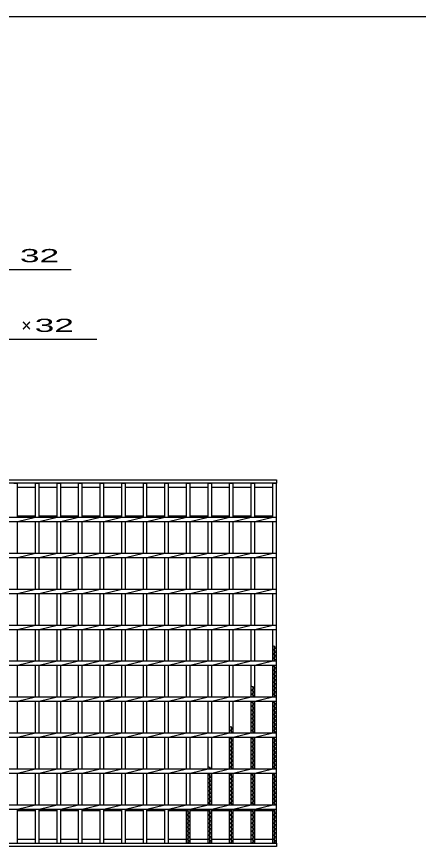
# Model space of a CAD drawing. Units: millimetres, scale not verified. Extents: x -1820 to 1731, y -1282 to 1054.
# Drawn here: x -785 to -227, y -101 to 1054 of the extents above; entities that cross this region are included whole.
import ezdxf
from ezdxf.enums import TextEntityAlignment as Align

# ---------------------------------------------------------------- set-up
doc = ezdxf.new("R2010")
doc.units = ezdxf.units.MM
doc.header["$LTSCALE"] = 10
for name, color, linetype, lineweight in [('0_2', 150, 'Continuous', 25), ('16', 3, 'Continuous', 25), ('22', 4, 'Continuous', 25)]:
    doc.layers.add(name, color=color, linetype=linetype, lineweight=lineweight)
doc.styles.add('ベクトル', font='')
doc.styles.get('ベクトル').set_extended_font_data('ベクトル')

msp = doc.modelspace()

# ---------------------------------------------------------------- linework, layer by layer
at = {"layer": '0_2'}
msp.add_line((-1729, 1053.5), (1731, 1053.5), dxfattribs=at)
at = {"layer": '16'}
for p, q in [((-1419, 409), (-424, 409)), ((-424, 404.5), (-1419, 404.5)), ((-789, 404.5), (-784, 404.5)), ((-784, 357), (-784, 404.5)), ((-759, 357), (-759, 404.5)), ((-759, 404.5), (-754, 404.5)), ((-754, 357), (-754, 404.5)), ((-729, 357), (-729, 404.5)), ((-729, 404.5), (-724, 404.5)), ((-724, 357), (-724, 404.5)), ((-699, 357), (-699, 404.5)), ((-699, 404.5), (-694, 404.5)), ((-694, 357), (-694, 404.5)), ((-669, 357), (-669, 404.5)), ((-669, 404.5), (-664, 404.5)), ((-664, 357), (-664, 404.5)), ((-639, 357), (-639, 404.5)), ((-639, 404.5), (-634, 404.5)), ((-634, 357), (-634, 404.5)), ((-609, 357), (-609, 404.5)), ((-609, 404.5), (-604, 404.5)), ((-604, 357), (-604, 404.5)), ((-579, 357), (-579, 404.5)), ((-579, 404.5), (-574, 404.5)), ((-574, 357), (-574, 404.5)), ((-549, 357), (-549, 404.5)), ((-549, 404.5), (-544, 404.5)), ((-544, 357), (-544, 404.5)), ((-519, 357), (-519, 404.5)), ((-519, 404.5), (-514, 404.5)), ((-514, 357), (-514, 404.5)), ((-489, 357), (-489, 404.5)), ((-489, 404.5), (-484, 404.5)), ((-484, 357), (-484, 404.5)), ((-459, 357), (-459, 404.5)), ((-459, 404.5), (-454, 404.5)), ((-454, 357), (-454, 404.5)), ((-429, 357), (-429, 404.5)), ((-429, 404.5), (-424, 404.5)), ((-424, 409), (-424, 404.5)), ((-424, -96.5), (-424, 404.5)), ((-784, 399), (-759, 399)), ((-754, 399), (-729, 399)), ((-724, 399), (-699, 399)), ((-694, 399), (-669, 399)), ((-664, 399), (-639, 399)), ((-634, 399), (-609, 399)), ((-604, 399), (-579, 399)), ((-574, 399), (-549, 399)), ((-544, 399), (-519, 399)), ((-514, 399), (-489, 399)), ((-484, 399), (-459, 399)), ((-454, 399), (-429, 399)), ((-784, 359), (-759, 359)), ((-754, 359), (-729, 359)), ((-724, 359), (-699, 359)), ((-694, 359), (-669, 359)), ((-664, 359), (-639, 359)), ((-634, 359), (-609, 359)), ((-604, 359), (-579, 359)), ((-574, 359), (-549, 359)), ((-544, 359), (-519, 359)), ((-514, 359), (-489, 359)), ((-484, 359), (-459, 359)), ((-454, 359), (-429, 359)), ((-1419, 357), (-424, 357)), ((-1419, 351), (-424, 351)), ((-784, 351), (-759, 357)), ((-784, 307), (-784, 351)), ((-759, 307), (-759, 351)), ((-754, 351), (-729, 357)), ((-754, 307), (-754, 351)), ((-729, 307), (-729, 351)), ((-724, 351), (-699, 357)), ((-724, 307), (-724, 351)), ((-699, 307), (-699, 351)), ((-694, 351), (-669, 357)), ((-694, 307), (-694, 351)), ((-669, 307), (-669, 351)), ((-664, 351), (-639, 357)), ((-664, 307), (-664, 351)), ((-639, 307), (-639, 351)), ((-634, 351), (-609, 357)), ((-634, 307), (-634, 351)), ((-609, 307), (-609, 351)), ((-604, 351), (-579, 357)), ((-604, 307), (-604, 351)), ((-579, 307), (-579, 351)), ((-574, 351), (-549, 357)), ((-574, 307), (-574, 351)), ((-549, 307), (-549, 351)), ((-544, 351), (-519, 357)), ((-544, 307), (-544, 351)), ((-519, 307), (-519, 351)), ((-514, 351), (-489, 357)), ((-514, 307), (-514, 351)), ((-489, 307), (-489, 351)), ((-484, 351), (-459, 357)), ((-484, 307), (-484, 351)), ((-459, 307), (-459, 351)), ((-454, 351), (-429, 357)), ((-454, 307), (-454, 351)), ((-429, 307), (-429, 351)), ((-424, 351), (-424, 357)), ((-1419, 307), (-424, 307)), ((-1419, 301), (-424, 301)), ((-784, 301), (-759, 307)), ((-784, 257), (-784, 301)), ((-759, 257), (-759, 301)), ((-754, 301), (-729, 307)), ((-754, 257), (-754, 301)), ((-729, 257), (-729, 301)), ((-724, 301), (-699, 307)), ((-724, 257), (-724, 301)), ((-699, 257), (-699, 301)), ((-694, 301), (-669, 307)), ((-694, 257), (-694, 301)), ((-669, 257), (-669, 301)), ((-664, 301), (-639, 307)), ((-664, 257), (-664, 301)), ((-639, 257), (-639, 301)), ((-634, 301), (-609, 307)), ((-634, 257), (-634, 301)), ((-609, 257), (-609, 301)), ((-604, 301), (-579, 307)), ((-604, 257), (-604, 301)), ((-579, 257), (-579, 301)), ((-574, 301), (-549, 307)), ((-574, 257), (-574, 301)), ((-549, 257), (-549, 301)), ((-544, 301), (-519, 307)), ((-544, 257), (-544, 301)), ((-519, 257), (-519, 301)), ((-514, 301), (-489, 307)), ((-514, 257), (-514, 301)), ((-489, 257), (-489, 301)), ((-484, 301), (-459, 307)), ((-484, 257), (-484, 301)), ((-459, 257), (-459, 301)), ((-454, 301), (-429, 307)), ((-454, 257), (-454, 301)), ((-429, 257), (-429, 301)), ((-424, 301), (-424, 307)), ((-1419, 257), (-424, 257)), ((-784, 251), (-759, 257)), ((-754, 251), (-729, 257)), ((-724, 251), (-699, 257)), ((-694, 251), (-669, 257)), ((-664, 251), (-639, 257)), ((-634, 251), (-609, 257)), ((-604, 251), (-579, 257)), ((-574, 251), (-549, 257)), ((-544, 251), (-519, 257)), ((-514, 251), (-489, 257)), ((-484, 251), (-459, 257)), ((-454, 251), (-429, 257)), ((-424, 251), (-424, 257)), ((-1419, 251), (-424, 251)), ((-784, 207), (-784, 251)), ((-759, 207), (-759, 251)), ((-754, 207), (-754, 251)), ((-729, 207), (-729, 251)), ((-724, 207), (-724, 251)), ((-699, 207), (-699, 251)), ((-694, 207), (-694, 251)), ((-669, 207), (-669, 251)), ((-664, 207), (-664, 251)), ((-639, 207), (-639, 251)), ((-634, 207), (-634, 251)), ((-609, 207), (-609, 251)), ((-604, 207), (-604, 251)), ((-579, 207), (-579, 251)), ((-574, 207), (-574, 251)), ((-549, 207), (-549, 251)), ((-544, 207), (-544, 251)), ((-519, 207), (-519, 251)), ((-514, 207), (-514, 251)), ((-489, 207), (-489, 251)), ((-484, 207), (-484, 251)), ((-459, 207), (-459, 251)), ((-454, 207), (-454, 251)), ((-429, 207), (-429, 251)), ((-1419, 207), (-424, 207)), ((-1419, 201), (-424, 201)), ((-784, 201), (-759, 207)), ((-784, 157), (-784, 201)), ((-759, 157), (-759, 201)), ((-754, 201), (-729, 207)), ((-754, 157), (-754, 201)), ((-729, 157), (-729, 201)), ((-724, 201), (-699, 207)), ((-724, 157), (-724, 201)), ((-699, 157), (-699, 201)), ((-694, 201), (-669, 207)), ((-694, 157), (-694, 201)), ((-669, 157), (-669, 201)), ((-664, 201), (-639, 207)), ((-664, 157), (-664, 201)), ((-639, 157), (-639, 201)), ((-634, 201), (-609, 207)), ((-634, 157), (-634, 201)), ((-609, 157), (-609, 201)), ((-604, 201), (-579, 207)), ((-604, 157), (-604, 201)), ((-579, 157), (-579, 201)), ((-574, 201), (-549, 207)), ((-574, 157), (-574, 201)), ((-549, 157), (-549, 201)), ((-544, 201), (-519, 207)), ((-544, 157), (-544, 201)), ((-519, 157), (-519, 201)), ((-514, 201), (-489, 207)), ((-514, 157), (-514, 201)), ((-489, 157), (-489, 201)), ((-484, 201), (-459, 207)), ((-484, 157), (-484, 201)), ((-459, 157), (-459, 201)), ((-454, 201), (-429, 207)), ((-454, 157), (-454, 201)), ((-429, 157), (-429, 201)), ((-424, 201), (-424, 207)), ((-424, 175.1), (-429, 177.9)), ((-429, 172.3), (-424, 175.1)), ((-426.5, 157), (-426.5, 177.9)), ((-424, 169.5), (-429, 172.3)), ((-429, 166.7), (-424, 169.5)), ((-424, 163.9), (-429, 166.7)), ((-429, 161.1), (-424, 163.9)), ((-1419, 157), (-424, 157)), ((-1419, 151), (-424, 151)), ((-784, 151), (-759, 157)), ((-784, 107), (-784, 151)), ((-759, 107), (-759, 151)), ((-754, 151), (-729, 157)), ((-754, 107), (-754, 151)), ((-729, 107), (-729, 151)), ((-724, 151), (-699, 157)), ((-724, 107), (-724, 151)), ((-699, 107), (-699, 151)), ((-694, 151), (-669, 157)), ((-694, 107), (-694, 151)), ((-669, 107), (-669, 151)), ((-664, 151), (-639, 157)), ((-664, 107), (-664, 151)), ((-639, 107), (-639, 151)), ((-634, 151), (-609, 157)), ((-634, 107), (-634, 151)), ((-609, 107), (-609, 151)), ((-604, 151), (-579, 157)), ((-604, 107), (-604, 151)), ((-579, 107), (-579, 151)), ((-574, 151), (-549, 157)), ((-574, 107), (-574, 151)), ((-549, 107), (-549, 151)), ((-544, 151), (-519, 157)), ((-544, 107), (-544, 151)), ((-519, 107), (-519, 151)), ((-514, 151), (-489, 157)), ((-514, 107), (-514, 151)), ((-489, 107), (-489, 151)), ((-484, 151), (-459, 157)), ((-484, 107), (-484, 151)), ((-459, 107), (-459, 151)), ((-454, 151), (-429, 157)), ((-454, 107), (-454, 151)), ((-424, 158.3), (-429, 161.1)), ((-429, 107), (-429, 151)), ((-429, 149.9), (-427.04, 151)), ((-426.5, 107), (-426.5, 151)), ((-426.32, 157), (-424, 158.3)), ((-424, 151), (-424, 157)), ((-424, 147.1), (-429, 149.9)), ((-429, 144.3), (-424, 147.1)), ((-424, 141.5), (-429, 144.3)), ((-429, 138.7), (-424, 141.5)), ((-424, 135.9), (-429, 138.7)), ((-429, 133.1), (-424, 135.9)), ((-424, 130.3), (-429, 133.1)), ((-429, 127.5), (-424, 130.3)), ((-424, 124.7), (-429, 127.5)), ((-454, 119.1), (-459, 121.9)), ((-459, 116.3), (-454, 119.1)), ((-454, 113.5), (-459, 116.3)), ((-456.5, 107), (-456.5, 121.9)), ((-429, 121.9), (-424, 124.7)), ((-424, 119.1), (-429, 121.9)), ((-429, 116.3), (-424, 119.1)), ((-424, 113.5), (-429, 116.3)), ((-1419, 107), (-424, 107)), ((-784, 101), (-759, 107)), ((-754, 101), (-729, 107)), ((-724, 101), (-699, 107)), ((-694, 101), (-669, 107)), ((-664, 101), (-639, 107)), ((-634, 101), (-609, 107)), ((-604, 101), (-579, 107)), ((-574, 101), (-549, 107)), ((-544, 101), (-519, 107)), ((-514, 101), (-489, 107)), ((-484, 101), (-459, 107)), ((-459, 110.7), (-454, 113.5)), ((-454, 107.9), (-459, 110.7)), ((-455.61, 107), (-454, 107.9)), ((-454, 101), (-429, 107)), ((-429, 110.7), (-424, 113.5)), ((-424, 107.9), (-429, 110.7)), ((-425.61, 107), (-424, 107.9)), ((-424, 101), (-424, 107)), ((-1419, 101), (-424, 101)), ((-784, 57), (-784, 101)), ((-759, 57), (-759, 101)), ((-754, 57), (-754, 101)), ((-729, 57), (-729, 101)), ((-724, 57), (-724, 101)), ((-699, 57), (-699, 101)), ((-694, 57), (-694, 101)), ((-669, 57), (-669, 101)), ((-664, 57), (-664, 101)), ((-639, 57), (-639, 101)), ((-634, 57), (-634, 101)), ((-609, 57), (-609, 101)), ((-604, 57), (-604, 101)), ((-579, 57), (-579, 101)), ((-574, 57), (-574, 101)), ((-549, 57), (-549, 101)), ((-544, 57), (-544, 101)), ((-519, 57), (-519, 101)), ((-514, 57), (-514, 101)), ((-489, 57), (-489, 101)), ((-484, 57), (-484, 101)), ((-459, 57), (-459, 101)), ((-459, 99.5), (-456.32, 101)), ((-454, 96.7), (-459, 99.5)), ((-459, 93.9), (-454, 96.7)), ((-454, 91.1), (-459, 93.9)), ((-456.5, 57), (-456.5, 101)), ((-454, 57), (-454, 101)), ((-429, 57), (-429, 101)), ((-429, 99.5), (-426.32, 101)), ((-424, 96.7), (-429, 99.5)), ((-429, 93.9), (-424, 96.7)), ((-424, 91.1), (-429, 93.9)), ((-426.5, 57), (-426.5, 101)), ((-459, 88.3), (-454, 91.1)), ((-454, 85.5), (-459, 88.3)), ((-459, 82.7), (-454, 85.5)), ((-454, 79.9), (-459, 82.7)), ((-429, 88.3), (-424, 91.1)), ((-424, 85.5), (-429, 88.3)), ((-429, 82.7), (-424, 85.5)), ((-424, 79.9), (-429, 82.7)), ((-459, 77.1), (-454, 79.9)), ((-454, 74.3), (-459, 77.1)), ((-459, 71.5), (-454, 74.3)), ((-454, 68.7), (-459, 71.5)), ((-429, 77.1), (-424, 79.9)), ((-424, 74.3), (-429, 77.1)), ((-429, 71.5), (-424, 74.3)), ((-424, 68.7), (-429, 71.5)), ((-484, 63.1), (-489, 65.9)), ((-489, 60.3), (-484, 63.1)), ((-484, 57.5), (-489, 60.3)), ((-486.5, 57), (-486.5, 65.9)), ((-459, 65.9), (-454, 68.7)), ((-454, 63.1), (-459, 65.9)), ((-459, 60.3), (-454, 63.1)), ((-454, 57.5), (-459, 60.3)), ((-429, 65.9), (-424, 68.7)), ((-424, 63.1), (-429, 65.9)), ((-429, 60.3), (-424, 63.1)), ((-424, 57.5), (-429, 60.3)), ((-1419, 57), (-424, 57)), ((-1419, 51), (-424, 51)), ((-784, 51), (-759, 57)), ((-784, 7), (-784, 51)), ((-759, 7), (-759, 51)), ((-754, 51), (-729, 57)), ((-754, 7), (-754, 51)), ((-729, 7), (-729, 51)), ((-724, 51), (-699, 57)), ((-724, 7), (-724, 51)), ((-699, 7), (-699, 51)), ((-694, 51), (-669, 57)), ((-694, 7), (-694, 51)), ((-669, 7), (-669, 51)), ((-664, 51), (-639, 57)), ((-664, 7), (-664, 51)), ((-639, 7), (-639, 51)), ((-634, 51), (-609, 57)), ((-634, 7), (-634, 51)), ((-609, 7), (-609, 51)), ((-604, 51), (-579, 57)), ((-604, 7), (-604, 51)), ((-579, 7), (-579, 51)), ((-574, 51), (-549, 57)), ((-574, 7), (-574, 51)), ((-549, 7), (-549, 51)), ((-544, 51), (-519, 57)), ((-544, 7), (-544, 51)), ((-519, 7), (-519, 51)), ((-514, 51), (-489, 57)), ((-514, 7), (-514, 51)), ((-489, 7), (-489, 51)), ((-489, 49.1), (-485.61, 51)), ((-484, 46.3), (-489, 49.1)), ((-489, 43.5), (-484, 46.3)), ((-486.5, 7), (-486.5, 51)), ((-484.89, 57), (-484, 57.5)), ((-484, 51), (-459, 57)), ((-484, 7), (-484, 51)), ((-459, 7), (-459, 51)), ((-459, 49.1), (-455.61, 51)), ((-454, 46.3), (-459, 49.1)), ((-459, 43.5), (-454, 46.3)), ((-456.5, 7), (-456.5, 51)), ((-454.89, 57), (-454, 57.5)), ((-454, 51), (-429, 57)), ((-454, 7), (-454, 51)), ((-429, 7), (-429, 51)), ((-429, 49.1), (-425.61, 51)), ((-424, 46.3), (-429, 49.1)), ((-429, 43.5), (-424, 46.3)), ((-426.5, 7), (-426.5, 51)), ((-424.89, 57), (-424, 57.5)), ((-424, 51), (-424, 57)), ((-484, 40.7), (-489, 43.5)), ((-489, 37.9), (-484, 40.7)), ((-484, 35.1), (-489, 37.9)), ((-489, 32.3), (-484, 35.1)), ((-454, 40.7), (-459, 43.5)), ((-459, 37.9), (-454, 40.7)), ((-454, 35.1), (-459, 37.9)), ((-459, 32.3), (-454, 35.1)), ((-424, 40.7), (-429, 43.5)), ((-429, 37.9), (-424, 40.7)), ((-424, 35.1), (-429, 37.9)), ((-429, 32.3), (-424, 35.1)), ((-484, 29.5), (-489, 32.3)), ((-489, 26.7), (-484, 29.5)), ((-484, 23.9), (-489, 26.7)), ((-489, 21.1), (-484, 23.9)), ((-454, 29.5), (-459, 32.3)), ((-459, 26.7), (-454, 29.5)), ((-454, 23.9), (-459, 26.7)), ((-459, 21.1), (-454, 23.9)), ((-424, 29.5), (-429, 32.3)), ((-429, 26.7), (-424, 29.5)), ((-424, 23.9), (-429, 26.7)), ((-429, 21.1), (-424, 23.9)), ((-484, 18.3), (-489, 21.1)), ((-489, 15.5), (-484, 18.3)), ((-484, 12.7), (-489, 15.5)), ((-489, 9.9), (-484, 12.7)), ((-454, 18.3), (-459, 21.1)), ((-459, 15.5), (-454, 18.3)), ((-454, 12.7), (-459, 15.5)), ((-459, 9.9), (-454, 12.7)), ((-424, 18.3), (-429, 21.1)), ((-429, 15.5), (-424, 18.3)), ((-424, 12.7), (-429, 15.5)), ((-429, 9.9), (-424, 12.7)), ((-1419, 7), (-424, 7)), ((-1419, 1), (-424, 1)), ((-784, 1), (-759, 7)), ((-784, -43), (-784, 1)), ((-759, -43), (-759, 1)), ((-754, 1), (-729, 7)), ((-754, -43), (-754, 1)), ((-729, -43), (-729, 1)), ((-724, 1), (-699, 7)), ((-724, -43), (-724, 1)), ((-699, -43), (-699, 1)), ((-694, 1), (-669, 7)), ((-694, -43), (-694, 1)), ((-669, -43), (-669, 1)), ((-664, 1), (-639, 7)), ((-664, -43), (-664, 1)), ((-639, -43), (-639, 1)), ((-634, 1), (-609, 7)), ((-634, -43), (-634, 1)), ((-609, -43), (-609, 1)), ((-604, 1), (-579, 7)), ((-604, -43), (-604, 1)), ((-579, -43), (-579, 1)), ((-574, 1), (-549, 7)), ((-574, -43), (-574, 1)), ((-549, -43), (-549, 1)), ((-544, 1), (-519, 7)), ((-544, -43), (-544, 1)), ((-514, 7.1), (-519, 9.9)), ((-519, -43), (-519, 1)), ((-519, -1.3), (-514.89, 1)), ((-516.5, 7), (-516.5, 9.9)), ((-516.5, -43), (-516.5, 1)), ((-514.18, 7), (-514, 7.1)), ((-514, 1), (-489, 7)), ((-514, -43), (-514, 1)), ((-484, 7.1), (-489, 9.9)), ((-489, -43), (-489, 1)), ((-489, -1.3), (-484.89, 1)), ((-486.5, -43), (-486.5, 1)), ((-484.18, 7), (-484, 7.1)), ((-484, 1), (-459, 7)), ((-484, -43), (-484, 1)), ((-454, 7.1), (-459, 9.9)), ((-459, -43), (-459, 1)), ((-459, -1.3), (-454.89, 1)), ((-456.5, -43), (-456.5, 1)), ((-454.18, 7), (-454, 7.1)), ((-454, 1), (-429, 7)), ((-454, -43), (-454, 1)), ((-424, 7.1), (-429, 9.9)), ((-429, -43), (-429, 1)), ((-429, -1.3), (-424.89, 1)), ((-426.5, -43), (-426.5, 1)), ((-424.18, 7), (-424, 7.1)), ((-424, 1), (-424, 7)), ((-514, -4.1), (-519, -1.3)), ((-519, -6.9), (-514, -4.1)), ((-514, -9.7), (-519, -6.9)), ((-519, -12.5), (-514, -9.7)), ((-484, -4.1), (-489, -1.3)), ((-489, -6.9), (-484, -4.1)), ((-484, -9.7), (-489, -6.9)), ((-489, -12.5), (-484, -9.7)), ((-454, -4.1), (-459, -1.3)), ((-459, -6.9), (-454, -4.1)), ((-454, -9.7), (-459, -6.9)), ((-459, -12.5), (-454, -9.7)), ((-424, -4.1), (-429, -1.3)), ((-429, -6.9), (-424, -4.1)), ((-424, -9.7), (-429, -6.9)), ((-429, -12.5), (-424, -9.7)), ((-514, -15.3), (-519, -12.5)), ((-519, -18.1), (-514, -15.3)), ((-514, -20.9), (-519, -18.1)), ((-519, -23.7), (-514, -20.9)), ((-484, -15.3), (-489, -12.5)), ((-489, -18.1), (-484, -15.3)), ((-484, -20.9), (-489, -18.1)), ((-489, -23.7), (-484, -20.9)), ((-454, -15.3), (-459, -12.5)), ((-459, -18.1), (-454, -15.3)), ((-454, -20.9), (-459, -18.1)), ((-459, -23.7), (-454, -20.9)), ((-424, -15.3), (-429, -12.5)), ((-429, -18.1), (-424, -15.3)), ((-424, -20.9), (-429, -18.1)), ((-429, -23.7), (-424, -20.9)), ((-514, -26.5), (-519, -23.7)), ((-519, -29.3), (-514, -26.5)), ((-514, -32.1), (-519, -29.3)), ((-519, -34.9), (-514, -32.1)), ((-484, -26.5), (-489, -23.7)), ((-489, -29.3), (-484, -26.5)), ((-484, -32.1), (-489, -29.3)), ((-489, -34.9), (-484, -32.1)), ((-454, -26.5), (-459, -23.7)), ((-459, -29.3), (-454, -26.5)), ((-454, -32.1), (-459, -29.3)), ((-459, -34.9), (-454, -32.1)), ((-424, -26.5), (-429, -23.7)), ((-429, -29.3), (-424, -26.5)), ((-424, -32.1), (-429, -29.3)), ((-429, -34.9), (-424, -32.1)), ((-1419, -43), (-424, -43)), ((-784, -49), (-759, -43)), ((-754, -49), (-729, -43)), ((-724, -49), (-699, -43)), ((-694, -49), (-669, -43)), ((-664, -49), (-639, -43)), ((-634, -49), (-609, -43)), ((-604, -49), (-579, -43)), ((-574, -49), (-549, -43)), ((-544, -49), (-519, -43)), ((-514, -37.7), (-519, -34.9)), ((-519, -40.5), (-514, -37.7)), ((-514.54, -43), (-519, -40.5)), ((-514, -49), (-489, -43)), ((-484, -37.7), (-489, -34.9)), ((-489, -40.5), (-484, -37.7)), ((-484.54, -43), (-489, -40.5)), ((-484, -49), (-459, -43)), ((-454, -37.7), (-459, -34.9)), ((-459, -40.5), (-454, -37.7)), ((-454.54, -43), (-459, -40.5)), ((-454, -49), (-429, -43)), ((-424, -37.7), (-429, -34.9)), ((-429, -40.5), (-424, -37.7)), ((-424, -43.3), (-429, -40.5)), ((-424, -49), (-424, -43)), ((-1419, -49), (-424, -49)), ((-784, -96.5), (-784, -49)), ((-784, -51), (-759, -51)), ((-759, -96.5), (-759, -49)), ((-754, -96.5), (-754, -49)), ((-754, -51), (-729, -51)), ((-729, -96.5), (-729, -49)), ((-724, -96.5), (-724, -49)), ((-724, -51), (-699, -51)), ((-699, -96.5), (-699, -49)), ((-694, -96.5), (-694, -49)), ((-694, -51), (-669, -51)), ((-669, -96.5), (-669, -49)), ((-664, -96.5), (-664, -49)), ((-664, -51), (-639, -51)), ((-639, -96.5), (-639, -49)), ((-634, -96.5), (-634, -49)), ((-634, -51), (-609, -51)), ((-609, -96.5), (-609, -49)), ((-604, -96.5), (-604, -49)), ((-604, -51), (-579, -51)), ((-579, -96.5), (-579, -49)), ((-574, -96.5), (-574, -49)), ((-574, -51), (-549, -51)), ((-549, -96.5), (-549, -49)), ((-549, -51.7), (-544.18, -49)), ((-544, -54.5), (-549, -51.7)), ((-549, -57.3), (-544, -54.5)), ((-544, -60.1), (-549, -57.3)), ((-546.5, -96.5), (-546.5, -49)), ((-544, -96.5), (-544, -49)), ((-544, -51), (-519, -51)), ((-519, -96.5), (-519, -49)), ((-519, -51.7), (-514.18, -49)), ((-514, -54.5), (-519, -51.7)), ((-519, -57.3), (-514, -54.5)), ((-514, -60.1), (-519, -57.3)), ((-516.5, -96.5), (-516.5, -49)), ((-514, -96.5), (-514, -49)), ((-514, -51), (-489, -51)), ((-489, -96.5), (-489, -49)), ((-489, -51.7), (-484.18, -49)), ((-484, -54.5), (-489, -51.7)), ((-489, -57.3), (-484, -54.5)), ((-484, -60.1), (-489, -57.3)), ((-486.5, -96.5), (-486.5, -49)), ((-484, -96.5), (-484, -49)), ((-484, -51), (-459, -51)), ((-459, -96.5), (-459, -49)), ((-459, -51.7), (-454.18, -49)), ((-454, -54.5), (-459, -51.7)), ((-459, -57.3), (-454, -54.5)), ((-454, -60.1), (-459, -57.3)), ((-456.5, -96.5), (-456.5, -49)), ((-454, -96.5), (-454, -49)), ((-454, -51), (-429, -51)), ((-429, -96.5), (-429, -49)), ((-429, -51.7), (-424.18, -49)), ((-424, -54.5), (-429, -51.7)), ((-429, -57.3), (-424, -54.5)), ((-424, -60.1), (-429, -57.3)), ((-426.5, -96.5), (-426.5, -49)), ((-549, -62.9), (-544, -60.1)), ((-544, -65.7), (-549, -62.9)), ((-549, -68.5), (-544, -65.7)), ((-544, -71.3), (-549, -68.5)), ((-519, -62.9), (-514, -60.1)), ((-514, -65.7), (-519, -62.9)), ((-519, -68.5), (-514, -65.7)), ((-514, -71.3), (-519, -68.5)), ((-489, -62.9), (-484, -60.1)), ((-484, -65.7), (-489, -62.9)), ((-489, -68.5), (-484, -65.7)), ((-484, -71.3), (-489, -68.5)), ((-459, -62.9), (-454, -60.1)), ((-454, -65.7), (-459, -62.9)), ((-459, -68.5), (-454, -65.7)), ((-454, -71.3), (-459, -68.5)), ((-429, -62.9), (-424, -60.1)), ((-424, -65.7), (-429, -62.9)), ((-429, -68.5), (-424, -65.7)), ((-424, -71.3), (-429, -68.5)), ((-549, -74.1), (-544, -71.3)), ((-544, -76.9), (-549, -74.1)), ((-549, -79.7), (-544, -76.9)), ((-544, -82.5), (-549, -79.7)), ((-519, -74.1), (-514, -71.3)), ((-514, -76.9), (-519, -74.1)), ((-519, -79.7), (-514, -76.9)), ((-514, -82.5), (-519, -79.7)), ((-489, -74.1), (-484, -71.3)), ((-484, -76.9), (-489, -74.1)), ((-489, -79.7), (-484, -76.9)), ((-484, -82.5), (-489, -79.7)), ((-459, -74.1), (-454, -71.3)), ((-454, -76.9), (-459, -74.1)), ((-459, -79.7), (-454, -76.9)), ((-454, -82.5), (-459, -79.7)), ((-429, -74.1), (-424, -71.3)), ((-424, -76.9), (-429, -74.1)), ((-429, -79.7), (-424, -76.9)), ((-424, -82.5), (-429, -79.7)), ((-784, -91), (-759, -91)), ((-754, -91), (-729, -91)), ((-724, -91), (-699, -91)), ((-694, -91), (-669, -91)), ((-664, -91), (-639, -91)), ((-634, -91), (-609, -91)), ((-604, -91), (-579, -91)), ((-574, -91), (-549, -91)), ((-549, -85.3), (-544, -82.5)), ((-544, -88.1), (-549, -85.3)), ((-549, -90.9), (-544, -88.1)), ((-544, -93.7), (-549, -90.9)), ((-544, -91), (-519, -91)), ((-519, -85.3), (-514, -82.5)), ((-514, -88.1), (-519, -85.3)), ((-519, -90.9), (-514, -88.1)), ((-514, -93.7), (-519, -90.9)), ((-514, -91), (-489, -91)), ((-489, -85.3), (-484, -82.5)), ((-484, -88.1), (-489, -85.3)), ((-489, -90.9), (-484, -88.1)), ((-484, -93.7), (-489, -90.9)), ((-484, -91), (-459, -91)), ((-459, -85.3), (-454, -82.5)), ((-454, -88.1), (-459, -85.3)), ((-459, -90.9), (-454, -88.1)), ((-454, -93.7), (-459, -90.9)), ((-454, -91), (-429, -91)), ((-429, -85.3), (-424, -82.5)), ((-424, -88.1), (-429, -85.3)), ((-429, -90.9), (-424, -88.1)), ((-424, -93.7), (-429, -90.9)), ((-1419, -96.5), (-424, -96.5)), ((-424, -101), (-1419, -101)), ((-789, -96.5), (-784, -96.5)), ((-759, -96.5), (-754, -96.5)), ((-729, -96.5), (-724, -96.5)), ((-699, -96.5), (-694, -96.5)), ((-669, -96.5), (-664, -96.5)), ((-639, -96.5), (-634, -96.5)), ((-609, -96.5), (-604, -96.5)), ((-579, -96.5), (-574, -96.5)), ((-549, -96.5), (-544, -93.7)), ((-549, -96.5), (-544, -96.5)), ((-519, -96.5), (-514, -93.7)), ((-519, -96.5), (-514, -96.5)), ((-489, -96.5), (-484, -93.7)), ((-489, -96.5), (-484, -96.5)), ((-459, -96.5), (-454, -93.7)), ((-459, -96.5), (-454, -96.5)), ((-429, -96.5), (-424, -93.7)), ((-429, -96.5), (-424, -96.5)), ((-424, -96.5), (-424, -101))]:
    msp.add_line(p, q, dxfattribs=at)
at = {"layer": '22'}
for p, q in [((-1169.25, 701.5), (-709.25, 701.5)), ((-1093.75, 604.5), (-673.75, 604.5))]:
    msp.add_line(p, q, dxfattribs=at)

# ---------------------------------------------------------------- texts
at = {"layer": '22', "color": 2, "style": 'ベクトル', "width": 2}
for p in [(-794.25, 721), (-773.75, 624)]:
    msp.add_text(' 32 ', height=18.33, dxfattribs=at).set_placement(p, align=Align.MIDDLE_LEFT)
at = {"layer": '22', "color": 2, "style": 'ベクトル'}
msp.add_text('×', height=18.33, dxfattribs=at).set_placement((-778.75, 624), align=Align.MIDDLE_LEFT)

doc.saveas('drawing.dxf')
